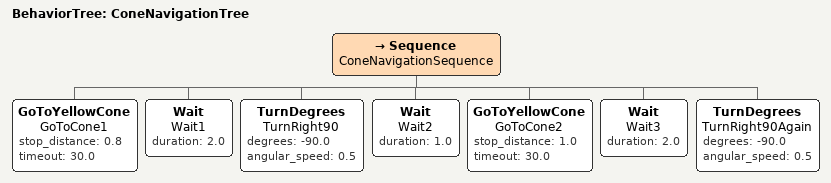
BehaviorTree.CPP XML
<?xml version="1.0"?>
<root main_tree_to_execute="ConeNavigationTree">
    <!--
    Behavior Tree for Cone Navigation
    Workflow: Go to cone → Wait → Turn 90° → Go to next cone
    -->
    <BehaviorTree ID="ConeNavigationTree">
        <Sequence name="ConeNavigationSequence">
            <GoToYellowCone name="GoToCone1" stop_distance="0.8" timeout="30.0"/>
            <Wait name="Wait1" duration="2.0"/>
            <TurnDegrees name="TurnRight90" degrees="-90.0" angular_speed="0.5"/>
            <Wait name="Wait2" duration="1.0"/>
            <GoToYellowCone name="GoToCone2" stop_distance="1.0" timeout="30.0"/>
            <Wait name="Wait3" duration="2.0"/>
            <TurnDegrees name="TurnRight90Again" degrees="-90.0" angular_speed="0.5"/>
        </Sequence>
    </BehaviorTree>
</root>
